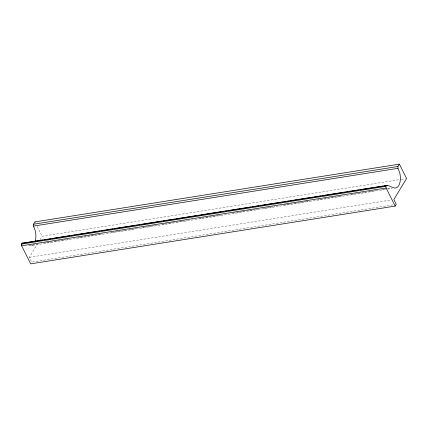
<?xml version="1.0" encoding="UTF-8"?>
<svg xmlns="http://www.w3.org/2000/svg" width="428" height="428" viewBox="0 0 428 428"><rect width="100%" height="100%" fill="white"/><g stroke="black" fill="none" stroke-linecap="round" stroke-linejoin="round"><path stroke-width="0.32" stroke-dasharray="2.14 1.6" d="M392.931 204.868L31.742 262.113L29.339 257.319L37.627 243.682M40.039 239.701L42.11 236.293L400.656 179.466M401.32 179.359L405.279 178.733M29.65 245.33L34.93 244.495M44.175 243.029L46.154 242.713M46.818 242.612L49.461 242.195M50.119 242.088L53.42 241.563M54.083 241.462L56.721 241.039M57.384 240.937L60.022 240.52M60.685 240.413L63.323 239.996M63.986 239.889L66.629 239.471M67.287 239.364L68.608 239.156M77.853 237.69L79.833 237.38M80.491 237.273L90.399 235.705M91.057 235.598L93.7 235.181M94.358 235.074L97.001 234.656M97.659 234.555L100.302 234.132M100.96 234.03L102.281 233.822M111.526 232.356L124.072 230.366M124.735 230.264L126.051 230.05M128.694 229.633L130.674 229.317M131.337 229.215L133.98 228.798M134.638 228.691L135.96 228.482M141.903 227.541L144.541 227.124M145.204 227.017L147.842 226.599M148.505 226.492L156.429 225.24M162.373 224.299L164.352 223.983M165.01 223.876L167.653 223.459M168.311 223.352L170.954 222.935M171.617 222.833L174.918 222.309M175.576 222.202L178.219 221.784M178.877 221.677L181.52 221.26M182.178 221.158L186.801 220.425M199.346 218.435L201.331 218.12M201.989 218.018L208.591 216.969M209.255 216.868L211.892 216.445M212.556 216.343L215.193 215.926M215.856 215.819L218.494 215.402M219.157 215.295L220.479 215.086M233.025 213.096L242.269 211.63M242.927 211.528L244.249 211.32M246.892 210.902L248.871 210.587M249.529 210.48L252.172 210.062M252.83 209.955L255.473 209.538M256.137 209.436L257.453 209.228M263.397 208.286L266.039 207.864M266.697 207.762L274.621 206.505M283.866 205.039L285.845 204.723M286.509 204.621L289.151 204.204M289.81 204.097L293.11 203.573M293.774 203.471L296.411 203.049M297.075 202.947L299.712 202.53M300.376 202.423L306.32 201.481M306.978 201.374L308.299 201.165M317.544 199.699L319.523 199.389M320.181 199.282L326.789 198.239M327.447 198.132L330.09 197.715M330.748 197.608L333.391 197.19M334.049 197.083L336.692 196.666M337.35 196.564L339.993 196.142M340.651 196.04L341.972 195.831M351.217 194.366L363.763 192.375M364.426 192.274L365.742 192.06M368.385 191.642L370.364 191.327M371.028 191.225L373.671 190.808M374.329 190.701L375.65 190.492M381.594 189.551L384.232 189.133M384.895 189.026L386.875 188.711M387.533 188.609L391.497 187.978M32.303 245.383L386.885 189.181M387.549 189.074L392.171 188.341M29.339 257.319L391.187 199.967M34.909 221.907L35.481 223.058M37.215 226.508L42.11 236.293M33.518 244.388A12.498 6.479 81 0 1 28.992 245.437"/><path stroke-width="0.64" d="M35.192 241.215A12.498 6.479 81 0 0 35.235 230.542L33.47 226.107L33.48 224.251L34.909 221.907L399.394 164.133L406.6 178.524L393.83 199.544L396.232 204.343L395.167 206.093L30.677 263.867L21.625 245.784L21.4 244.137L21.956 243.216L386.447 185.447L387.656 185.431L393.476 187.667A12.498 6.479 81 0 0 399.725 172.768L397.96 168.338L397.97 166.481L399.394 164.133M395.167 206.093L386.115 188.015L385.89 186.367L386.447 185.447M33.48 224.251L397.97 166.481M33.47 226.107L397.96 168.338M26.466 242.681L21.956 243.216M27.788 242.473L40.334 240.483M41.655 240.274L42.977 240.065M44.293 239.857L48.257 239.225M49.578 239.017L50.9 238.808M52.221 238.599L70.048 235.775M71.369 235.566L72.69 235.357M74.007 235.143L75.328 234.935M76.649 234.726L77.971 234.517M79.292 234.309L99.761 231.066M101.083 230.853L102.404 230.644M103.72 230.435L105.042 230.227M106.363 230.018L110.328 229.392M111.644 229.178L112.965 228.969M114.287 228.761L134.756 225.519M136.077 225.31L137.399 225.096M138.72 224.887L140.042 224.679M141.358 224.47L161.832 221.228M163.148 221.019L164.47 220.805M165.791 220.597L172.393 219.553M173.715 219.345L175.036 219.131M176.357 218.922L191.541 216.514M192.862 216.306L196.827 215.68M198.148 215.471L199.469 215.263M200.786 215.054L221.255 211.806M222.576 211.598L223.898 211.389M225.219 211.181L226.54 210.972M227.862 210.758L234.464 209.715M235.785 209.506L250.969 207.099M252.29 206.89L253.611 206.681M254.933 206.467L258.892 205.841M260.213 205.633L261.535 205.424M262.856 205.215L280.682 202.391M282.004 202.177L283.325 201.968M284.647 201.759L285.968 201.551M287.29 201.342L288.606 201.133M289.927 200.925L296.529 199.876M297.851 199.667L313.039 197.26M314.361 197.051L318.32 196.42M319.641 196.211L320.963 196.003M322.284 195.794L323.605 195.585M324.927 195.377L342.753 192.552M344.075 192.343L345.396 192.129M346.717 191.921L348.034 191.712M349.355 191.503L358.6 190.037M359.921 189.829L372.467 187.839M373.788 187.63L375.11 187.421M376.426 187.213L380.39 186.587M381.712 186.378L383.033 186.164M384.355 185.955L387.656 185.431M21.4 244.137L385.89 186.367M21.625 245.784L386.115 188.015"/></g></svg>
